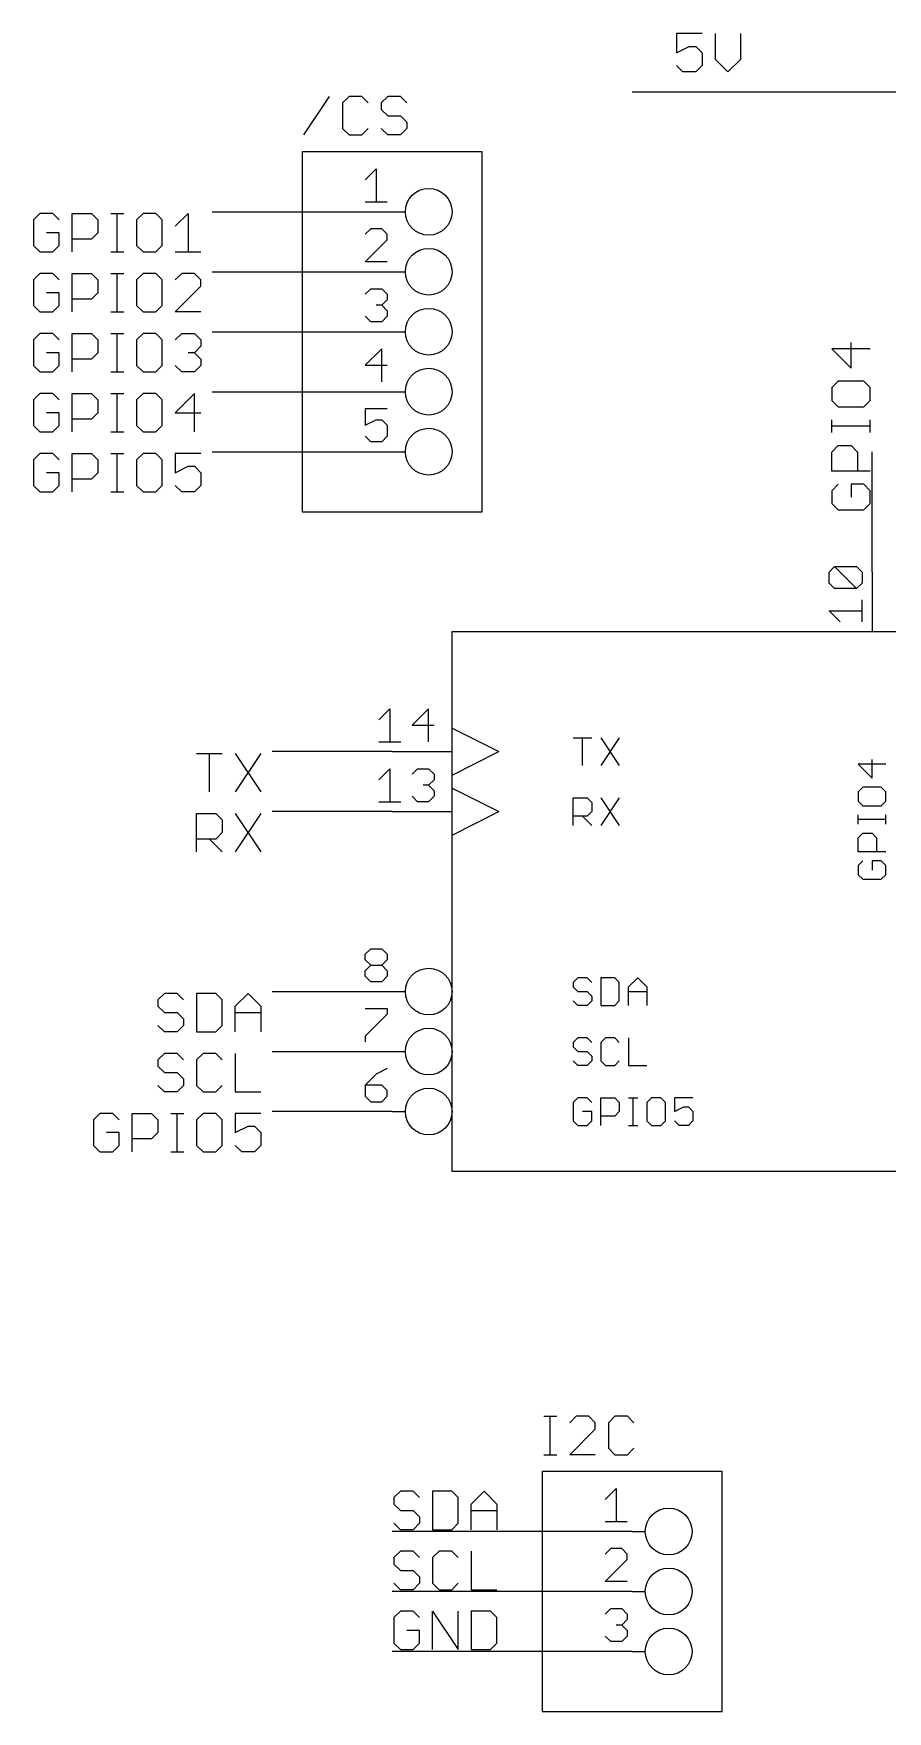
# Model space of a CAD drawing. Extents: x 58.5 to 152.9, y 20.3 to 109.
# Drawn here: x 58.5 to 94.6, y 35.6 to 106.6 of the extents above; entities that cross this region are included whole.
import ezdxf

# ---------------------------------------------------------------- set-up
doc = ezdxf.new("R2010")
doc.units = 0
for name, color, linetype in [('91', 82, 'CONTINUOUS'), ('94', 22, 'CONTINUOUS'), ('95', 253, 'CONTINUOUS')]:
    doc.layers.add(name, color=color, linetype=linetype)

msp = doc.modelspace()

# ---------------------------------------------------------------- linework, layer by layer
at = {"layer": '91'}
for p, q in [((83.82, 104.14), (96.52, 104.14)), ((66.04, 99.06), (73.66, 99.06)), ((66.04, 96.52), (73.66, 96.52)), ((66.04, 93.98), (73.66, 93.98)), ((66.04, 91.44), (73.66, 91.44)), ((66.04, 88.9), (73.66, 88.9)), ((93.98, 83.82), (93.98, 88.9)), ((73.66, 76.2), (68.58, 76.2)), ((73.66, 73.66), (68.58, 73.66)), ((68.58, 66.04), (73.66, 66.04)), ((68.58, 63.5), (73.66, 63.5)), ((73.66, 60.96), (68.58, 60.96)), ((83.82, 43.18), (73.66, 43.18)), ((83.82, 40.64), (73.66, 40.64)), ((83.82, 38.1), (73.66, 38.1))]:
    msp.add_line(p, q, dxfattribs=at)
at = {"layer": '94'}
for p, q in [((77.47, 101.6), (69.85, 101.6)), ((69.85, 101.6), (69.85, 86.36)), ((77.47, 86.36), (77.47, 101.6)), ((73.66, 99.06), (74.2188, 99.06)), ((73.66, 96.52), (74.2188, 96.52)), ((73.66, 93.98), (74.2188, 93.98)), ((73.66, 91.44), (74.2188, 91.44)), ((73.66, 88.9), (74.2188, 88.9)), ((69.85, 86.36), (77.47, 86.36)), ((93.98, 83.82), (93.98, 81.28)), ((76.2, 58.42), (76.2, 81.28)), ((76.2, 81.28), (116.84, 81.28)), ((76.2, 77.1906), (78.1812, 76.2)), ((81.3308, 76.7852), (82.1104, 76.7852)), ((81.7206, 75.6158), (81.7206, 76.7852)), ((82.5002, 76.7852), (83.2798, 75.6158)), ((83.2798, 76.7852), (82.5002, 75.6158)), ((73.66, 76.2), (76.2, 76.2)), ((76.2, 75.2094), (78.1812, 76.2)), ((94.5642, 75.6661), (93.3948, 75.6661)), ((93.3948, 75.6661), (93.9795, 75.0814)), ((93.9795, 75.0814), (93.9795, 75.861)), ((76.2, 74.6506), (78.1812, 73.66)), ((93.5897, 74.6916), (93.3948, 74.4967)), ((94.3693, 74.6916), (93.5897, 74.6916)), ((94.5642, 74.4967), (94.3693, 74.6916)), ((81.3308, 73.0758), (81.3308, 74.2452)), ((81.3308, 74.2452), (81.9155, 74.2452)), ((81.9155, 74.2452), (82.1104, 74.0503)), ((82.1104, 74.0503), (82.1104, 73.6605)), ((82.5002, 74.2452), (83.2798, 73.0758)), ((83.2798, 74.2452), (82.5002, 73.0758)), ((93.3948, 74.4967), (93.3948, 74.1069)), ((93.3948, 74.1069), (93.5897, 73.912)), ((93.5897, 73.912), (94.3693, 73.912)), ((94.3693, 73.912), (94.5642, 74.1069)), ((94.5642, 74.1069), (94.5642, 74.4967)), ((73.66, 73.66), (76.2, 73.66)), ((76.2, 72.6694), (78.1812, 73.66)), ((81.9155, 73.4656), (81.3308, 73.4656)), ((81.7206, 73.4656), (82.1104, 73.0758)), ((82.1104, 73.6605), (81.9155, 73.4656)), ((93.3948, 73.1324), (93.3948, 73.5222)), ((94.5642, 73.3273), (93.3948, 73.3273)), ((94.5642, 73.1324), (94.5642, 73.5222)), ((93.3948, 72.5477), (93.5897, 72.7426)), ((93.3948, 71.963), (93.3948, 72.5477)), ((93.5897, 72.7426), (93.9795, 72.7426)), ((93.9795, 72.7426), (94.1744, 72.5477)), ((94.1744, 72.5477), (94.1744, 71.963)), ((94.5642, 71.963), (93.3948, 71.963)), ((93.5897, 71.5732), (93.3948, 71.3783)), ((93.3948, 71.3783), (93.3948, 70.9885)), ((94.3693, 71.5732), (93.9795, 71.5732)), ((93.9795, 71.5732), (93.9795, 71.1834)), ((94.5642, 71.3783), (94.3693, 71.5732)), ((94.5642, 70.9885), (94.5642, 71.3783)), ((93.3948, 70.9885), (93.5897, 70.7936)), ((93.5897, 70.7936), (94.3693, 70.7936)), ((94.3693, 70.7936), (94.5642, 70.9885)), ((81.5257, 66.6252), (81.3308, 66.4303)), ((81.3308, 66.4303), (81.3308, 66.2354)), ((81.3308, 66.2354), (81.5257, 66.0405)), ((81.9155, 66.6252), (81.5257, 66.6252)), ((82.1104, 66.4303), (81.9155, 66.6252)), ((82.5002, 66.6252), (82.5002, 65.4558)), ((83.0849, 66.6252), (82.5002, 66.6252)), ((83.2798, 66.4303), (83.0849, 66.6252)), ((83.2798, 65.6507), (83.2798, 66.4303)), ((83.6696, 66.2354), (84.0594, 66.6252)), ((83.6696, 65.4558), (83.6696, 66.2354)), ((84.0594, 66.6252), (84.4492, 66.2354)), ((84.4492, 66.2354), (84.4492, 65.4558)), ((73.66, 66.04), (74.2188, 66.04)), ((81.5257, 65.4558), (81.3308, 65.6507)), ((81.5257, 66.0405), (81.9155, 66.0405)), ((81.9155, 65.4558), (81.5257, 65.4558)), ((81.9155, 66.0405), (82.1104, 65.8456)), ((82.1104, 65.6507), (81.9155, 65.4558)), ((82.1104, 65.8456), (82.1104, 65.6507)), ((82.5002, 65.4558), (83.0849, 65.4558)), ((83.0849, 65.4558), (83.2798, 65.6507)), ((83.6696, 66.0405), (84.4492, 66.0405)), ((81.5257, 64.0852), (81.3308, 63.8903)), ((81.9155, 64.0852), (81.5257, 64.0852)), ((82.1104, 63.8903), (81.9155, 64.0852)), ((82.6951, 64.0852), (82.5002, 63.8903)), ((83.0849, 64.0852), (82.6951, 64.0852)), ((83.2798, 63.8903), (83.0849, 64.0852)), ((83.6696, 64.0852), (83.6696, 62.9158)), ((73.66, 63.5), (74.2188, 63.5)), ((81.3308, 63.8903), (81.3308, 63.6954)), ((81.3308, 63.6954), (81.5257, 63.5005)), ((81.5257, 63.5005), (81.9155, 63.5005)), ((81.9155, 63.5005), (82.1104, 63.3056)), ((82.1104, 63.3056), (82.1104, 63.1107)), ((82.5002, 63.8903), (82.5002, 63.1107)), ((81.5257, 62.9158), (81.3308, 63.1107)), ((81.9155, 62.9158), (81.5257, 62.9158)), ((82.1104, 63.1107), (81.9155, 62.9158)), ((82.5002, 63.1107), (82.6951, 62.9158)), ((82.6951, 62.9158), (83.0849, 62.9158)), ((83.0849, 62.9158), (83.2798, 63.1107)), ((83.6696, 62.9158), (84.4492, 62.9158)), ((81.5257, 61.5452), (81.3308, 61.3503)), ((81.3308, 61.3503), (81.3308, 60.5707)), ((81.9155, 61.5452), (81.5257, 61.5452)), ((82.1104, 61.3503), (81.9155, 61.5452)), ((82.5002, 60.3758), (82.5002, 61.5452)), ((82.5002, 61.5452), (83.0849, 61.5452)), ((83.0849, 61.5452), (83.2798, 61.3503)), ((83.2798, 61.3503), (83.2798, 60.9605)), ((83.6696, 61.5452), (84.0594, 61.5452)), ((83.8645, 60.3758), (83.8645, 61.5452)), ((84.6441, 61.5452), (84.4492, 61.3503)), ((84.4492, 61.3503), (84.4492, 60.5707)), ((85.0339, 61.5452), (84.6441, 61.5452)), ((85.2288, 61.3503), (85.0339, 61.5452)), ((85.2288, 60.5707), (85.2288, 61.3503)), ((86.3982, 61.5452), (85.6186, 61.5452)), ((85.6186, 61.5452), (85.6186, 60.9605)), ((85.6186, 60.9605), (86.0084, 61.1554)), ((86.0084, 61.1554), (86.2033, 61.1554)), ((86.2033, 61.1554), (86.3982, 60.9605)), ((73.66, 60.96), (74.2188, 60.96)), ((81.3308, 60.5707), (81.5257, 60.3758)), ((82.1104, 60.9605), (81.7206, 60.9605)), ((81.9155, 60.3758), (82.1104, 60.5707)), ((82.1104, 60.5707), (82.1104, 60.9605)), ((83.0849, 60.7656), (82.5002, 60.7656)), ((83.2798, 60.9605), (83.0849, 60.7656)), ((84.4492, 60.5707), (84.6441, 60.3758)), ((85.0339, 60.3758), (85.2288, 60.5707)), ((85.8135, 60.3758), (85.6186, 60.5707)), ((86.3982, 60.5707), (86.2033, 60.3758)), ((86.3982, 60.9605), (86.3982, 60.5707)), ((81.5257, 60.3758), (81.9155, 60.3758)), ((83.6696, 60.3758), (84.0594, 60.3758)), ((84.6441, 60.3758), (85.0339, 60.3758)), ((86.2033, 60.3758), (85.8135, 60.3758)), ((116.84, 58.42), (76.2, 58.42)), ((87.63, 45.72), (80.01, 45.72)), ((80.01, 45.72), (80.01, 35.56)), ((87.63, 35.56), (87.63, 45.72)), ((83.82, 43.18), (84.3788, 43.18)), ((83.82, 40.64), (84.3788, 40.64)), ((83.82, 38.1), (84.3788, 38.1)), ((80.01, 35.56), (87.63, 35.56))]:
    msp.add_line(p, q, dxfattribs=at)
for centre in [(75.2094, 99.06), (75.2094, 96.52), (75.2094, 93.98), (75.2094, 91.44), (75.2094, 88.9), (75.2094, 66.04), (75.2094, 63.5), (75.2094, 60.96), (85.3694, 43.18), (85.3694, 40.64), (85.3694, 38.1)]:
    msp.add_circle(centre, 0.9906, dxfattribs=at)
at = {"layer": '95'}
for p, q in [((86.7865, 106.6052), (85.7019, 106.6052)), ((85.7019, 106.6052), (85.7019, 105.7917)), ((87.339, 106.6052), (87.339, 105.5205)), ((88.4237, 105.5205), (88.4237, 106.6052)), ((85.7019, 105.7917), (86.2442, 106.0629)), ((86.2442, 106.0629), (86.5154, 106.0629)), ((86.5154, 106.0629), (86.7865, 105.7917)), ((85.973, 104.9782), (85.7019, 105.2494)), ((86.7865, 105.2494), (86.5154, 104.9782)), ((86.7865, 105.7917), (86.7865, 105.2494)), ((87.339, 105.5205), (87.8814, 104.9782)), ((87.8814, 104.9782), (88.4237, 105.5205)), ((86.5154, 104.9782), (85.973, 104.9782)), ((69.9262, 102.3112), (71.0109, 103.9382)), ((71.8345, 103.9382), (71.5634, 103.667)), ((72.3769, 103.9382), (71.8345, 103.9382)), ((72.648, 103.667), (72.3769, 103.9382)), ((73.4717, 103.9382), (73.2005, 103.667)), ((74.014, 103.9382), (73.4717, 103.9382)), ((74.2852, 103.667), (74.014, 103.9382)), ((71.5634, 103.667), (71.5634, 102.5824)), ((73.2005, 103.667), (73.2005, 103.3959)), ((73.2005, 103.3959), (73.4717, 103.1247)), ((73.4717, 103.1247), (74.014, 103.1247)), ((74.014, 103.1247), (74.2852, 102.8535)), ((71.5634, 102.5824), (71.8345, 102.3112)), ((71.8345, 102.3112), (72.3769, 102.3112)), ((72.3769, 102.3112), (72.648, 102.5824)), ((73.4717, 102.3112), (73.2005, 102.5824)), ((74.014, 102.3112), (73.4717, 102.3112)), ((74.2852, 102.5824), (74.014, 102.3112)), ((74.2852, 102.8535), (74.2852, 102.5824)), ((72.5234, 100.4112), (72.9895, 100.8773)), ((72.9895, 100.8773), (72.9895, 99.4791)), ((72.5234, 99.4791), (73.4556, 99.4791)), ((58.7473, 98.9852), (58.4761, 98.714)), ((59.2896, 98.9852), (58.7473, 98.9852)), ((59.5608, 98.714), (59.2896, 98.9852)), ((60.1133, 97.3582), (60.1133, 98.9852)), ((60.1133, 98.9852), (60.9268, 98.9852)), ((60.9268, 98.9852), (61.1979, 98.714)), ((61.7504, 98.9852), (62.2928, 98.9852)), ((62.0216, 97.3582), (62.0216, 98.9852)), ((63.113, 98.9852), (62.8419, 98.714)), ((63.6554, 98.9852), (63.113, 98.9852)), ((63.9265, 98.714), (63.6554, 98.9852)), ((64.479, 98.4429), (65.0214, 98.9852)), ((65.0214, 98.9852), (65.0214, 97.3582)), ((58.4761, 98.714), (58.4761, 97.6294)), ((59.5608, 98.1717), (59.0185, 98.1717)), ((59.5608, 97.6294), (59.5608, 98.1717)), ((61.1979, 98.1717), (60.9268, 97.9005)), ((61.1979, 98.714), (61.1979, 98.1717)), ((62.8419, 98.714), (62.8419, 97.6294)), ((63.9265, 97.6294), (63.9265, 98.714)), ((72.7565, 98.3373), (72.5234, 98.1043)), ((73.2225, 98.3373), (72.7565, 98.3373)), ((73.4556, 98.1043), (73.2225, 98.3373)), ((73.4556, 97.8712), (73.4556, 98.1043)), ((58.4761, 97.6294), (58.7473, 97.3582)), ((58.7473, 97.3582), (59.2896, 97.3582)), ((59.2896, 97.3582), (59.5608, 97.6294)), ((60.9268, 97.9005), (60.1133, 97.9005)), ((61.7504, 97.3582), (62.2928, 97.3582)), ((62.8419, 97.6294), (63.113, 97.3582)), ((63.113, 97.3582), (63.6554, 97.3582)), ((63.6554, 97.3582), (63.9265, 97.6294)), ((64.479, 97.3582), (65.5637, 97.3582)), ((72.5234, 96.9391), (73.4556, 97.8712)), ((73.4556, 96.9391), (72.5234, 96.9391)), ((58.7473, 96.4452), (58.4761, 96.174)), ((58.4761, 96.174), (58.4761, 95.0894)), ((59.2896, 96.4452), (58.7473, 96.4452)), ((59.5608, 96.174), (59.2896, 96.4452)), ((60.1133, 94.8182), (60.1133, 96.4452)), ((60.1133, 96.4452), (60.9268, 96.4452)), ((60.9268, 96.4452), (61.1979, 96.174)), ((61.1979, 96.174), (61.1979, 95.6317)), ((61.7504, 96.4452), (62.2928, 96.4452)), ((62.0216, 94.8182), (62.0216, 96.4452)), ((63.113, 96.4452), (62.8419, 96.174)), ((62.8419, 96.174), (62.8419, 95.0894)), ((63.6554, 96.4452), (63.113, 96.4452)), ((63.9265, 96.174), (63.6554, 96.4452)), ((63.9265, 95.0894), (63.9265, 96.174)), ((64.7502, 96.4452), (64.479, 96.174)), ((65.2925, 96.4452), (64.7502, 96.4452)), ((65.5637, 96.174), (65.2925, 96.4452)), ((65.5637, 95.9029), (65.5637, 96.174)), ((59.5608, 95.6317), (59.0185, 95.6317)), ((59.5608, 95.0894), (59.5608, 95.6317)), ((60.9268, 95.3605), (60.1133, 95.3605)), ((61.1979, 95.6317), (60.9268, 95.3605)), ((64.479, 94.8182), (65.5637, 95.9029)), ((72.5234, 95.5643), (72.7565, 95.7973)), ((72.7565, 95.7973), (73.2225, 95.7973)), ((73.2225, 95.7973), (73.4556, 95.5643)), ((73.4556, 95.3312), (73.2225, 95.0982)), ((73.4556, 95.5643), (73.4556, 95.3312)), ((58.4761, 95.0894), (58.7473, 94.8182)), ((58.7473, 94.8182), (59.2896, 94.8182)), ((59.2896, 94.8182), (59.5608, 95.0894)), ((61.7504, 94.8182), (62.2928, 94.8182)), ((62.8419, 95.0894), (63.113, 94.8182)), ((63.113, 94.8182), (63.6554, 94.8182)), ((63.6554, 94.8182), (63.9265, 95.0894)), ((65.5637, 94.8182), (64.479, 94.8182)), ((72.7565, 94.3991), (72.5234, 94.6321)), ((73.2225, 95.0982), (72.9895, 95.0982)), ((73.2225, 95.0982), (73.4556, 94.8652)), ((73.4556, 94.6321), (73.2225, 94.3991)), ((73.4556, 94.8652), (73.4556, 94.6321)), ((58.7473, 93.9052), (58.4761, 93.634)), ((59.2896, 93.9052), (58.7473, 93.9052)), ((59.5608, 93.634), (59.2896, 93.9052)), ((60.1133, 92.2782), (60.1133, 93.9052)), ((60.1133, 93.9052), (60.9268, 93.9052)), ((60.9268, 93.9052), (61.1979, 93.634)), ((61.7504, 93.9052), (62.2928, 93.9052)), ((62.0216, 92.2782), (62.0216, 93.9052)), ((63.113, 93.9052), (62.8419, 93.634)), ((63.6554, 93.9052), (63.113, 93.9052)), ((63.9265, 93.634), (63.6554, 93.9052)), ((64.479, 93.634), (64.7502, 93.9052)), ((64.7502, 93.9052), (65.2925, 93.9052)), ((65.2925, 93.9052), (65.5637, 93.634)), ((73.2225, 94.3991), (72.7565, 94.3991)), ((58.4761, 93.634), (58.4761, 92.5494)), ((59.5608, 93.0917), (59.0185, 93.0917)), ((59.5608, 92.5494), (59.5608, 93.0917)), ((61.1979, 93.0917), (60.9268, 92.8205)), ((61.1979, 93.634), (61.1979, 93.0917)), ((62.8419, 93.634), (62.8419, 92.5494)), ((63.9265, 92.5494), (63.9265, 93.634)), ((65.2925, 93.0917), (65.0214, 93.0917)), ((65.5637, 93.3629), (65.2925, 93.0917)), ((65.2925, 93.0917), (65.5637, 92.8205)), ((65.5637, 93.634), (65.5637, 93.3629)), ((73.2225, 93.2573), (72.5234, 92.5582)), ((73.2225, 91.8591), (73.2225, 93.2573)), ((93.9038, 93.2526), (92.2768, 93.2526)), ((92.2768, 93.2526), (93.0903, 92.4391)), ((93.0903, 92.4391), (93.0903, 93.5238)), ((58.4761, 92.5494), (58.7473, 92.2782)), ((59.2896, 92.2782), (59.5608, 92.5494)), ((60.9268, 92.8205), (60.1133, 92.8205)), ((62.8419, 92.5494), (63.113, 92.2782)), ((63.6554, 92.2782), (63.9265, 92.5494)), ((64.7502, 92.2782), (64.479, 92.5494)), ((65.5637, 92.5494), (65.2925, 92.2782)), ((65.5637, 92.8205), (65.5637, 92.5494)), ((72.5234, 92.5582), (73.4556, 92.5582)), ((58.7473, 92.2782), (59.2896, 92.2782)), ((61.7504, 92.2782), (62.2928, 92.2782)), ((63.113, 92.2782), (63.6554, 92.2782)), ((65.2925, 92.2782), (64.7502, 92.2782)), ((92.548, 91.8866), (92.2768, 91.6154)), ((93.6326, 91.8866), (92.548, 91.8866)), ((93.9038, 91.6154), (93.6326, 91.8866)), ((58.7473, 91.3652), (58.4761, 91.094)), ((58.4761, 91.094), (58.4761, 90.0094)), ((59.2896, 91.3652), (58.7473, 91.3652)), ((59.5608, 91.094), (59.2896, 91.3652)), ((60.1133, 89.7382), (60.1133, 91.3652)), ((60.1133, 91.3652), (60.9268, 91.3652)), ((60.9268, 91.3652), (61.1979, 91.094)), ((61.1979, 91.094), (61.1979, 90.5517)), ((61.7504, 91.3652), (62.2928, 91.3652)), ((62.0216, 89.7382), (62.0216, 91.3652)), ((63.113, 91.3652), (62.8419, 91.094)), ((62.8419, 91.094), (62.8419, 90.0094)), ((63.6554, 91.3652), (63.113, 91.3652)), ((63.9265, 91.094), (63.6554, 91.3652)), ((63.9265, 90.0094), (63.9265, 91.094)), ((65.2925, 91.3652), (64.479, 90.5517)), ((65.2925, 89.7382), (65.2925, 91.3652)), ((92.2768, 91.6154), (92.2768, 91.0731)), ((92.2768, 91.0731), (92.548, 90.802)), ((93.6326, 90.802), (93.9038, 91.0731)), ((93.9038, 91.0731), (93.9038, 91.6154)), ((59.5608, 90.5517), (59.0185, 90.5517)), ((59.5608, 90.0094), (59.5608, 90.5517)), ((60.9268, 90.2805), (60.1133, 90.2805)), ((61.1979, 90.5517), (60.9268, 90.2805)), ((64.479, 90.5517), (65.5637, 90.5517)), ((73.4556, 90.7173), (72.5234, 90.7173)), ((72.5234, 90.7173), (72.5234, 90.0182)), ((72.5234, 90.0182), (72.9895, 90.2512)), ((72.9895, 90.2512), (73.2225, 90.2512)), ((73.2225, 90.2512), (73.4556, 90.0182)), ((92.2768, 89.7105), (92.2768, 90.2528)), ((92.548, 90.802), (93.6326, 90.802)), ((93.9038, 89.7105), (93.9038, 90.2528)), ((58.4761, 90.0094), (58.7473, 89.7382)), ((58.7473, 89.7382), (59.2896, 89.7382)), ((59.2896, 89.7382), (59.5608, 90.0094)), ((61.7504, 89.7382), (62.2928, 89.7382)), ((62.8419, 90.0094), (63.113, 89.7382)), ((63.113, 89.7382), (63.6554, 89.7382)), ((63.6554, 89.7382), (63.9265, 90.0094)), ((72.7565, 89.3191), (72.5234, 89.5521)), ((73.4556, 89.5521), (73.2225, 89.3191)), ((73.4556, 90.0182), (73.4556, 89.5521)), ((93.9038, 89.9817), (92.2768, 89.9817)), ((58.7473, 88.8252), (58.4761, 88.554)), ((59.2896, 88.8252), (58.7473, 88.8252)), ((59.5608, 88.554), (59.2896, 88.8252)), ((60.1133, 87.1982), (60.1133, 88.8252)), ((60.1133, 88.8252), (60.9268, 88.8252)), ((60.9268, 88.8252), (61.1979, 88.554)), ((61.7504, 88.8252), (62.2928, 88.8252)), ((62.0216, 87.1982), (62.0216, 88.8252)), ((63.113, 88.8252), (62.8419, 88.554)), ((63.6554, 88.8252), (63.113, 88.8252)), ((63.9265, 88.554), (63.6554, 88.8252)), ((65.5637, 88.8252), (64.479, 88.8252)), ((64.479, 88.8252), (64.479, 88.0117)), ((73.2225, 89.3191), (72.7565, 89.3191)), ((92.2768, 88.8869), (92.548, 89.158)), ((92.2768, 88.0734), (92.2768, 88.8869)), ((92.548, 89.158), (93.0903, 89.158)), ((93.0903, 89.158), (93.3615, 88.8869)), ((93.3615, 88.8869), (93.3615, 88.0734)), ((58.4761, 88.554), (58.4761, 87.4694)), ((61.1979, 88.554), (61.1979, 88.0117)), ((62.8419, 88.554), (62.8419, 87.4694)), ((63.9265, 87.4694), (63.9265, 88.554)), ((64.479, 88.0117), (65.0214, 88.2829)), ((65.0214, 88.2829), (65.2925, 88.2829)), ((65.2925, 88.2829), (65.5637, 88.0117)), ((58.4761, 87.4694), (58.7473, 87.1982)), ((59.5608, 88.0117), (59.0185, 88.0117)), ((59.2896, 87.1982), (59.5608, 87.4694)), ((59.5608, 87.4694), (59.5608, 88.0117)), ((60.9268, 87.7405), (60.1133, 87.7405)), ((61.1979, 88.0117), (60.9268, 87.7405)), ((62.8419, 87.4694), (63.113, 87.1982)), ((63.6554, 87.1982), (63.9265, 87.4694)), ((64.7502, 87.1982), (64.479, 87.4694)), ((65.5637, 87.4694), (65.2925, 87.1982)), ((65.5637, 88.0117), (65.5637, 87.4694)), ((93.9038, 88.0734), (92.2768, 88.0734)), ((92.548, 87.5209), (92.2768, 87.2497)), ((93.6326, 87.5209), (93.0903, 87.5209)), ((93.0903, 87.5209), (93.0903, 86.9785)), ((93.9038, 87.2497), (93.6326, 87.5209)), ((58.7473, 87.1982), (59.2896, 87.1982)), ((61.7504, 87.1982), (62.2928, 87.1982)), ((63.113, 87.1982), (63.6554, 87.1982)), ((65.2925, 87.1982), (64.7502, 87.1982)), ((92.2768, 87.2497), (92.2768, 86.7074)), ((92.2768, 86.7074), (92.548, 86.4362)), ((93.6326, 86.4362), (93.9038, 86.7074)), ((93.9038, 86.7074), (93.9038, 87.2497)), ((92.548, 86.4362), (93.6326, 86.4362)), ((92.1627, 83.8015), (92.3957, 84.0345)), ((92.3957, 84.0345), (93.3279, 84.0345)), ((93.3279, 83.1024), (92.3957, 84.0345)), ((93.3279, 84.0345), (93.5609, 83.8015)), ((92.1627, 83.3354), (92.1627, 83.8015)), ((92.3957, 83.1024), (92.1627, 83.3354)), ((93.5609, 83.3354), (93.3279, 83.1024)), ((93.5609, 83.8015), (93.5609, 83.3354)), ((93.3279, 83.1024), (92.3957, 83.1024)), ((93.5609, 81.6991), (93.5609, 82.6312)), ((92.6288, 81.6991), (92.1627, 82.1652)), ((92.1627, 82.1652), (93.5609, 82.1652)), ((73.1013, 77.5512), (73.5674, 78.0173)), ((73.5674, 78.0173), (73.5674, 76.6191)), ((75.2037, 78.0173), (74.5046, 77.3182)), ((75.2037, 76.6191), (75.2037, 78.0173)), ((74.5046, 77.3182), (75.4368, 77.3182)), ((65.3819, 76.1252), (66.4665, 76.1252)), ((65.9242, 74.4982), (65.9242, 76.1252)), ((67.019, 76.1252), (68.1037, 74.4982)), ((68.1037, 76.1252), (67.019, 74.4982)), ((73.1013, 76.6191), (74.0335, 76.6191)), ((73.1013, 75.0112), (73.5674, 75.4773)), ((73.5674, 75.4773), (73.5674, 74.0791)), ((74.5046, 75.2443), (74.7377, 75.4773)), ((74.7377, 75.4773), (75.2037, 75.4773)), ((75.2037, 75.4773), (75.4368, 75.2443)), ((75.2037, 74.7782), (74.9707, 74.7782)), ((75.4368, 75.0112), (75.2037, 74.7782)), ((75.2037, 74.7782), (75.4368, 74.5452)), ((75.4368, 75.2443), (75.4368, 75.0112)), ((73.1013, 74.0791), (74.0335, 74.0791)), ((74.7377, 74.0791), (74.5046, 74.3121)), ((75.2037, 74.0791), (74.7377, 74.0791)), ((75.4368, 74.3121), (75.2037, 74.0791)), ((75.4368, 74.5452), (75.4368, 74.3121)), ((65.3819, 71.9582), (65.3819, 73.5852)), ((65.3819, 73.5852), (66.1954, 73.5852)), ((66.1954, 73.5852), (66.4665, 73.314)), ((66.4665, 73.314), (66.4665, 72.7717)), ((67.019, 73.5852), (68.1037, 71.9582)), ((68.1037, 73.5852), (67.019, 71.9582)), ((66.1954, 72.5005), (65.3819, 72.5005)), ((65.9242, 72.5005), (66.4665, 71.9582)), ((66.4665, 72.7717), (66.1954, 72.5005)), ((72.5234, 67.6243), (72.7565, 67.8573)), ((72.5234, 67.3912), (72.5234, 67.6243)), ((72.7565, 67.8573), (73.2225, 67.8573)), ((73.2225, 67.8573), (73.4556, 67.6243)), ((73.4556, 67.6243), (73.4556, 67.3912)), ((72.7565, 67.1582), (72.5234, 67.3912)), ((72.5234, 66.9252), (72.7565, 67.1582)), ((72.5234, 66.6921), (72.5234, 66.9252)), ((72.7565, 67.1582), (73.2225, 67.1582)), ((73.4556, 67.3912), (73.2225, 67.1582)), ((73.2225, 67.1582), (73.4556, 66.9252)), ((73.4556, 66.9252), (73.4556, 66.6921)), ((72.7565, 66.4591), (72.5234, 66.6921)), ((73.2225, 66.4591), (72.7565, 66.4591)), ((73.4556, 66.6921), (73.2225, 66.4591)), ((64.0159, 65.9652), (63.7447, 65.694)), ((63.7447, 65.694), (63.7447, 65.4229)), ((63.7447, 65.4229), (64.0159, 65.1517)), ((64.5582, 65.9652), (64.0159, 65.9652)), ((64.8294, 65.694), (64.5582, 65.9652)), ((65.3819, 65.9652), (65.3819, 64.3382)), ((66.1954, 65.9652), (65.3819, 65.9652)), ((66.4665, 65.694), (66.1954, 65.9652)), ((66.4665, 64.6094), (66.4665, 65.694)), ((67.019, 65.4229), (67.5614, 65.9652)), ((67.019, 64.3382), (67.019, 65.4229)), ((67.5614, 65.9652), (68.1037, 65.4229)), ((68.1037, 65.4229), (68.1037, 64.3382)), ((64.0159, 65.1517), (64.5582, 65.1517)), ((64.5582, 65.1517), (64.8294, 64.8805)), ((64.8294, 64.8805), (64.8294, 64.6094)), ((67.019, 65.1517), (68.1037, 65.1517)), ((72.5234, 65.3173), (73.4556, 65.3173)), ((73.4556, 65.0843), (72.5234, 64.1521)), ((73.4556, 65.3173), (73.4556, 65.0843)), ((64.0159, 64.3382), (63.7447, 64.6094)), ((64.5582, 64.3382), (64.0159, 64.3382)), ((64.8294, 64.6094), (64.5582, 64.3382)), ((65.3819, 64.3382), (66.1954, 64.3382)), ((66.1954, 64.3382), (66.4665, 64.6094)), ((72.5234, 64.1521), (72.5234, 63.9191)), ((64.0159, 63.4252), (63.7447, 63.154)), ((64.5582, 63.4252), (64.0159, 63.4252)), ((64.8294, 63.154), (64.5582, 63.4252)), ((65.653, 63.4252), (65.3819, 63.154)), ((66.1954, 63.4252), (65.653, 63.4252)), ((66.4665, 63.154), (66.1954, 63.4252)), ((67.019, 63.4252), (67.019, 61.7982)), ((63.7447, 63.154), (63.7447, 62.8829)), ((63.7447, 62.8829), (64.0159, 62.6117)), ((64.0159, 62.6117), (64.5582, 62.6117)), ((64.5582, 62.6117), (64.8294, 62.3405)), ((65.3819, 63.154), (65.3819, 62.0694)), ((72.9895, 62.5443), (72.5234, 62.0782)), ((73.4556, 62.7773), (72.9895, 62.5443)), ((64.0159, 61.7982), (63.7447, 62.0694)), ((64.8294, 62.0694), (64.5582, 61.7982)), ((64.8294, 62.3405), (64.8294, 62.0694)), ((65.3819, 62.0694), (65.653, 61.7982)), ((66.1954, 61.7982), (66.4665, 62.0694)), ((72.5234, 62.0782), (72.5234, 61.6121)), ((73.2225, 62.0782), (72.5234, 62.0782)), ((73.4556, 61.8452), (73.2225, 62.0782)), ((73.4556, 61.6121), (73.4556, 61.8452)), ((64.5582, 61.7982), (64.0159, 61.7982)), ((65.653, 61.7982), (66.1954, 61.7982)), ((67.019, 61.7982), (68.1037, 61.7982)), ((72.5234, 61.6121), (72.7565, 61.3791)), ((72.7565, 61.3791), (73.2225, 61.3791)), ((73.2225, 61.3791), (73.4556, 61.6121)), ((61.2873, 60.8852), (61.0161, 60.614)), ((61.0161, 60.614), (61.0161, 59.5294)), ((61.8296, 60.8852), (61.2873, 60.8852)), ((62.1008, 60.614), (61.8296, 60.8852)), ((62.6533, 59.2582), (62.6533, 60.8852)), ((62.6533, 60.8852), (63.4668, 60.8852)), ((63.4668, 60.8852), (63.7379, 60.614)), ((63.7379, 60.614), (63.7379, 60.0717)), ((64.2904, 60.8852), (64.8328, 60.8852)), ((64.5616, 59.2582), (64.5616, 60.8852)), ((65.653, 60.8852), (65.3819, 60.614)), ((65.3819, 60.614), (65.3819, 59.5294)), ((66.1954, 60.8852), (65.653, 60.8852)), ((66.4665, 60.614), (66.1954, 60.8852)), ((66.4665, 59.5294), (66.4665, 60.614)), ((68.1037, 60.8852), (67.019, 60.8852)), ((67.019, 60.8852), (67.019, 60.0717)), ((62.1008, 60.0717), (61.5585, 60.0717)), ((62.1008, 59.5294), (62.1008, 60.0717)), ((63.4668, 59.8005), (62.6533, 59.8005)), ((63.7379, 60.0717), (63.4668, 59.8005)), ((67.019, 60.0717), (67.5614, 60.3429)), ((67.5614, 60.3429), (67.8325, 60.3429)), ((67.8325, 60.3429), (68.1037, 60.0717)), ((68.1037, 60.0717), (68.1037, 59.5294)), ((61.0161, 59.5294), (61.2873, 59.2582)), ((61.2873, 59.2582), (61.8296, 59.2582)), ((61.8296, 59.2582), (62.1008, 59.5294)), ((64.2904, 59.2582), (64.8328, 59.2582)), ((65.3819, 59.5294), (65.653, 59.2582)), ((65.653, 59.2582), (66.1954, 59.2582)), ((66.1954, 59.2582), (66.4665, 59.5294)), ((67.2902, 59.2582), (67.019, 59.5294)), ((67.8325, 59.2582), (67.2902, 59.2582)), ((68.1037, 59.5294), (67.8325, 59.2582)), ((80.0862, 48.0582), (80.6285, 48.0582)), ((80.3574, 46.4312), (80.3574, 48.0582)), ((81.4488, 48.0582), (81.1776, 47.787)), ((81.9911, 48.0582), (81.4488, 48.0582)), ((82.2623, 47.787), (81.9911, 48.0582)), ((82.2623, 47.5159), (82.2623, 47.787)), ((83.086, 48.0582), (82.8148, 47.787)), ((82.8148, 47.787), (82.8148, 46.7024)), ((83.6283, 48.0582), (83.086, 48.0582)), ((83.8995, 47.787), (83.6283, 48.0582)), ((81.1776, 46.4312), (82.2623, 47.5159)), ((80.0862, 46.4312), (80.6285, 46.4312)), ((82.2623, 46.4312), (81.1776, 46.4312)), ((82.8148, 46.7024), (83.086, 46.4312)), ((83.086, 46.4312), (83.6283, 46.4312)), ((83.6283, 46.4312), (83.8995, 46.7024)), ((74.0074, 44.8832), (73.7362, 44.612)), ((74.5497, 44.8832), (74.0074, 44.8832)), ((74.8209, 44.612), (74.5497, 44.8832)), ((75.3734, 44.8832), (75.3734, 43.2562)), ((76.1869, 44.8832), (75.3734, 44.8832)), ((76.458, 44.612), (76.1869, 44.8832)), ((77.0105, 44.3409), (77.5528, 44.8832)), ((77.5528, 44.8832), (78.0952, 44.3409)), ((82.6834, 44.5312), (83.1495, 44.9973)), ((83.1495, 44.9973), (83.1495, 43.5991)), ((73.7362, 44.612), (73.7362, 44.3409)), ((73.7362, 44.3409), (74.0074, 44.0697)), ((74.0074, 44.0697), (74.5497, 44.0697)), ((74.5497, 44.0697), (74.8209, 43.7985)), ((76.458, 43.5274), (76.458, 44.612)), ((77.0105, 43.2562), (77.0105, 44.3409)), ((77.0105, 44.0697), (78.0952, 44.0697)), ((78.0952, 44.3409), (78.0952, 43.2562)), ((74.0074, 43.2562), (73.7362, 43.5274)), ((74.8209, 43.5274), (74.5497, 43.2562)), ((74.8209, 43.7985), (74.8209, 43.5274)), ((76.1869, 43.2562), (76.458, 43.5274)), ((82.6834, 43.5991), (83.6155, 43.5991)), ((74.5497, 43.2562), (74.0074, 43.2562)), ((75.3734, 43.2562), (76.1869, 43.2562)), ((74.0074, 42.3432), (73.7362, 42.072)), ((73.7362, 42.072), (73.7362, 41.8009)), ((74.5497, 42.3432), (74.0074, 42.3432)), ((74.8209, 42.072), (74.5497, 42.3432)), ((75.6445, 42.3432), (75.3734, 42.072)), ((75.3734, 42.072), (75.3734, 40.9874)), ((76.1869, 42.3432), (75.6445, 42.3432)), ((76.458, 42.072), (76.1869, 42.3432)), ((77.0105, 42.3432), (77.0105, 40.7162)), ((82.9165, 42.4573), (82.6834, 42.2243)), ((82.6834, 41.0591), (83.6155, 41.9912)), ((83.3825, 42.4573), (82.9165, 42.4573)), ((83.6155, 42.2243), (83.3825, 42.4573)), ((83.6155, 41.9912), (83.6155, 42.2243)), ((73.7362, 41.8009), (74.0074, 41.5297)), ((74.0074, 41.5297), (74.5497, 41.5297)), ((74.5497, 41.5297), (74.8209, 41.2585)), ((74.8209, 41.2585), (74.8209, 40.9874)), ((74.0074, 40.7162), (73.7362, 40.9874)), ((74.5497, 40.7162), (74.0074, 40.7162)), ((74.8209, 40.9874), (74.5497, 40.7162)), ((75.3734, 40.9874), (75.6445, 40.7162)), ((75.6445, 40.7162), (76.1869, 40.7162)), ((76.1869, 40.7162), (76.458, 40.9874)), ((77.0105, 40.7162), (78.0952, 40.7162)), ((83.6155, 41.0591), (82.6834, 41.0591)), ((74.0074, 39.8032), (73.7362, 39.532)), ((74.5497, 39.8032), (74.0074, 39.8032)), ((74.8209, 39.532), (74.5497, 39.8032)), ((75.3734, 38.1762), (75.3734, 39.8032)), ((75.3734, 39.8032), (76.458, 38.1762)), ((76.458, 38.1762), (76.458, 39.8032)), ((77.0105, 39.8032), (77.0105, 38.1762)), ((77.824, 39.8032), (77.0105, 39.8032)), ((78.0952, 39.532), (77.824, 39.8032)), ((82.6834, 39.6843), (82.9165, 39.9173)), ((82.9165, 39.9173), (83.3825, 39.9173)), ((83.3825, 39.9173), (83.6155, 39.6843)), ((73.7362, 39.532), (73.7362, 38.4474)), ((78.0952, 38.4474), (78.0952, 39.532)), ((83.3825, 39.2182), (83.1495, 39.2182)), ((83.6155, 39.4512), (83.3825, 39.2182)), ((83.3825, 39.2182), (83.6155, 38.9852)), ((83.6155, 39.6843), (83.6155, 39.4512)), ((73.7362, 38.4474), (74.0074, 38.1762)), ((74.8209, 38.9897), (74.2785, 38.9897)), ((74.5497, 38.1762), (74.8209, 38.4474)), ((74.8209, 38.4474), (74.8209, 38.9897)), ((77.824, 38.1762), (78.0952, 38.4474)), ((82.9165, 38.5191), (82.6834, 38.7521)), ((83.3825, 38.5191), (82.9165, 38.5191)), ((83.6155, 38.7521), (83.3825, 38.5191)), ((83.6155, 38.9852), (83.6155, 38.7521)), ((74.0074, 38.1762), (74.5497, 38.1762)), ((77.0105, 38.1762), (77.824, 38.1762))]:
    msp.add_line(p, q, dxfattribs=at)

doc.saveas('drawing.dxf')
